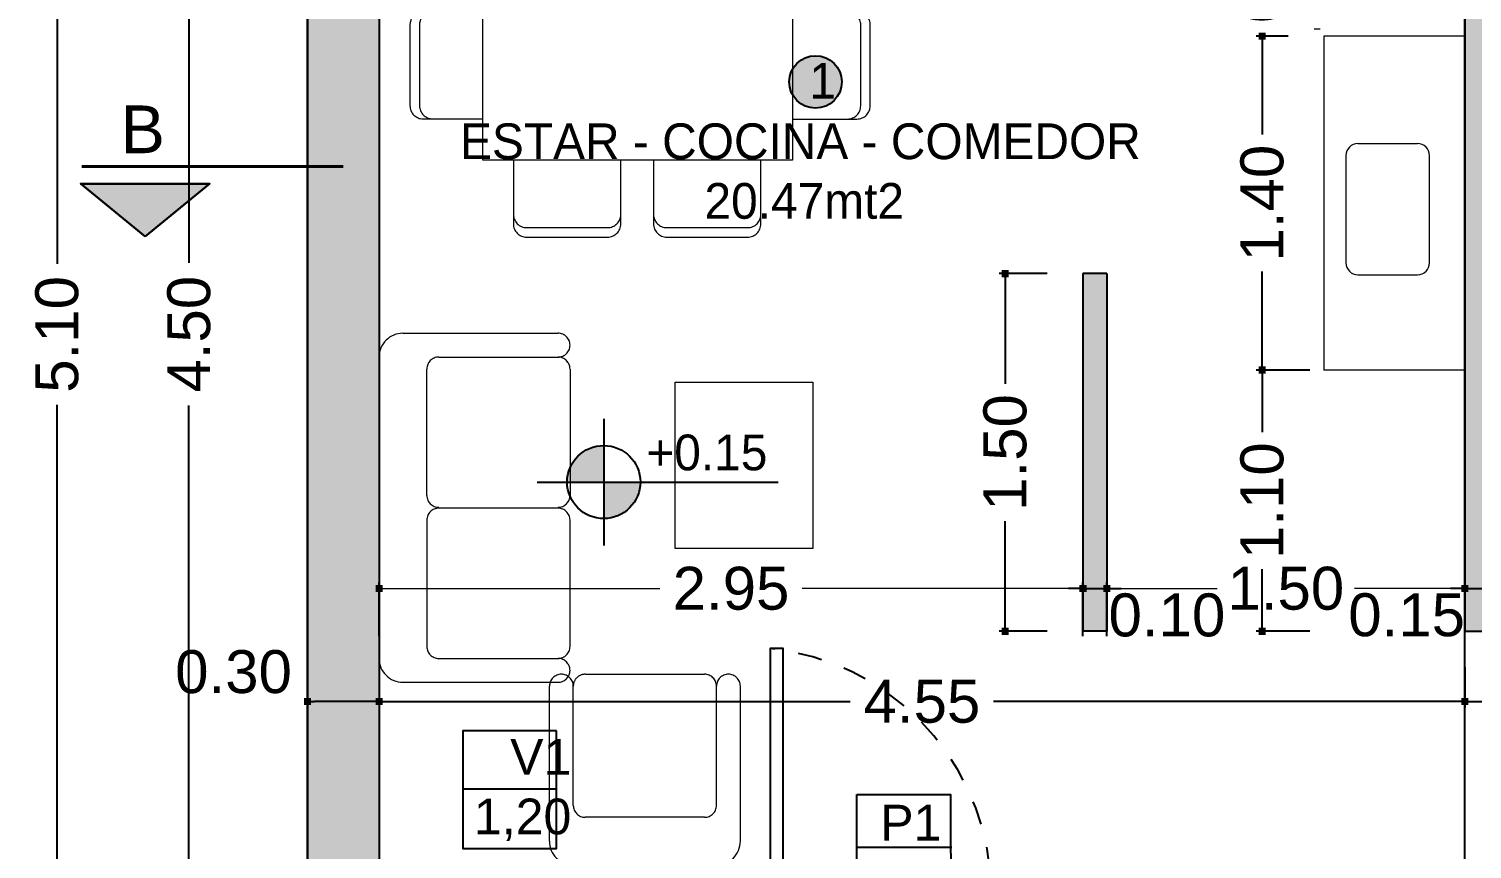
# Model space of a CAD drawing. Header units: millimetres. Extents: x 157 to 449, y 13 to 189.
# Drawn here: x 205.17 to 211.21, y 144.31 to 147.75 of the extents above; entities that cross this region are included whole.
import ezdxf

# ---------------------------------------------------------------- set-up
doc = ezdxf.new("R2010")
doc.units = ezdxf.units.MM
doc.header["$LTSCALE"] = 0.1
doc.header["$MEASUREMENT"] = 0
doc.header["$PDMODE"] = 3
doc.header["$PDSIZE"] = 0.1
for name, pattern in [('ACAD_ISO02W100', [15, 12, -3]), ('ACAD_ISO04W100', [30, 24, -3, 0, -3]), ('DASHED', [0.75, 0.5, -0.25]), ('HIDDEN', [0.375, 0.25, -0.125])]:
    doc.linetypes.add(name, pattern=pattern)
doc.layers.get('DEFPOINTS').update_dxf_attribs({"color": 1})
for name, color, linetype in [('11.Ejes', 1, 'ACAD_ISO04W100'), ('18.Texturas', 8, 'Continuous'), ('5.Carpinterias', 250, 'Continuous'), ('CARP-HOJAS-PUERTAS', 2, 'Continuous'), ('CARP-MARCO-PUERTAS', 2, 'Continuous'), ('Cotas', 1, 'Continuous'), ('HATCH', 10, 'Continuous'), ('MURO', 3, 'Continuous'), ('POLILINEA SUP', 150, 'Continuous'), ('PROYECCIONES', 2, 'HIDDEN')]:
    doc.layers.add(name, color=color, linetype=linetype)
for name, color, linetype, lineweight in [('17.Sombras', 8, 'Continuous', 5), ('ARTEFACTO', 3, 'Continuous', 15), ('MURO BAJO', 4, 'Continuous', 13)]:
    doc.layers.add(name, color=color, linetype=linetype, lineweight=lineweight)
doc.styles.add('ARIAL', font='arial.ttf', dxfattribs={"height": 0.18})
doc.styles.add('Diego', font='arial.ttf')
doc.styles.add('Verdana', font='verdana.ttf')
doc.dimstyles.new('MARQ 100', dxfattribs={"dimscale": 0.1, "dimtxt": 1.75, "dimasz": 0.3, "dimexe": 0.25, "dimexo": 1.5, "dimtad": 0, "dimzin": 1, "dimdsep": 46, "dimtxsty": 'ARIAL', "dimblk": 'BOXFILLED', "dimcen": 2.5, "dimclrd": 8, "dimclre": 8, "dimclrt": 4, "dimazin": 0, "dimtfac": 1, "dimtmove": 2, "dimatfit": 3, "dimldrblk": 'DOTSMALL', "dimfxl": 2, "dimfxlon": 1, "dimlwd": -1, "dimarcsym": 0})

# ---------------------------------------------------------------- blocks, each defined once
blk = doc.blocks.new('_BoxFilled')
at = {"color": 0, "linetype": 'ByBlock', "lineweight": -2}
blk.add_line((-0.5, 0), (-1, 0), dxfattribs=at)
at = {"color": 0, "linetype": 'ByBlock'}
blk.add_solid([(-0.5, 0.5), (0.5, 0.5), (-0.5, -0.5), (0.5, -0.5)], dxfattribs=at)
blk = doc.blocks.new('*D176')
at = {"layer": 'Cotas', "color": 8, "lineweight": -2, "transparency": 16777216}
for p, q in [((206.0371, 148.7193), (205.8121, 148.7193)), ((206.0371, 144.2178), (205.8121, 144.2178))]:
    blk.add_line(p, q, dxfattribs=at)
at = {"layer": 'Cotas', "color": 8, "transparency": 16777216}
for p, q in [((205.8371, 148.6893), (205.8371, 146.7682)), ((205.8371, 144.2478), (205.8371, 146.169))]:
    blk.add_line(p, q, dxfattribs=at)
at = {"layer": 'DEFPOINTS', "color": 0, "transparency": 16777216}
for p in [(205.8371, 148.7193), (207.4875, 148.7193), (207.4834, 144.2178)]:
    blk.add_point(p, dxfattribs=at)
at = {"layer": 'Cotas', "color": 8, "transparency": 16777216, "xscale": 0.03, "yscale": 0.03, "zscale": 0.03}
for p, rotation in [((205.8371, 148.7193), 90), ((205.8371, 144.2178), 270)]:
    blk.add_blockref('_BoxFilled', p, dxfattribs=dict(at, rotation=rotation))
at = {"layer": 'Cotas', "color": 4, "transparency": 16777216, "insert": (205.8371, 146.4686), "char_height": 0.18, "attachment_point": 5, "rotation": 90, "style": 'ARIAL'}
blk.add_mtext('4.50', dxfattribs=at)
blk = doc.blocks.new('_DotSmall')
at = {"color": 0, "linetype": 'ByBlock', "const_width": 0.5}
blk.add_lwpolyline([(-0.0625, 0, 1), (0.0625, 0, 1)], format="xyb", close=True, dxfattribs=at)
blk = doc.blocks.new('*D180')
at = {"layer": 'Cotas', "color": 8, "lineweight": -2, "transparency": 16777216}
for p, q in [((205.4842, 149.0176), (205.2592, 149.0176)), ((205.4842, 143.9177), (205.2592, 143.9177))]:
    blk.add_line(p, q, dxfattribs=at)
at = {"layer": 'Cotas', "color": 8, "transparency": 16777216}
for p, q in [((205.2842, 148.9876), (205.2842, 146.7636)), ((205.2842, 143.9477), (205.2842, 146.1717))]:
    blk.add_line(p, q, dxfattribs=at)
at = {"layer": 'DEFPOINTS', "color": 0, "transparency": 16777216}
for p in [(206.1836, 149.0176), (205.2842, 143.9177), (206.1835, 143.9177)]:
    blk.add_point(p, dxfattribs=at)
at = {"layer": 'Cotas', "color": 8, "transparency": 16777216, "xscale": 0.03, "yscale": 0.03, "zscale": 0.03}
for p, rotation in [((205.2842, 149.0176), 90), ((205.2842, 143.9177), 270)]:
    blk.add_blockref('_BoxFilled', p, dxfattribs=dict(at, rotation=rotation))
at = {"layer": 'Cotas', "color": 4, "transparency": 16777216, "insert": (205.2842, 146.4677), "char_height": 0.18, "attachment_point": 5, "rotation": 90, "style": 'ARIAL'}
blk.add_mtext('5.10', dxfattribs=at)
blk = doc.blocks.new('Nivel Planta')
at = {"layer": 'Cotas'}
h = blk.add_hatch(color=1, dxfattribs=at)
h.paths.add_polyline_path([(509.8507, 209.4131, 0.414214), (509.7327, 209.2951), (509.8507, 209.2951)])
h.paths.add_polyline_path([(509.9687, 209.2951), (509.8507, 209.2951), (509.8507, 209.1771, 0.414214)])
at = {"layer": 'Cotas', "color": 1}
for p, q in [((509.8507, 209.4986), (509.8507, 209.0904)), ((509.6361, 209.2951), (510.4131, 209.2951))]:
    blk.add_line(p, q, dxfattribs=at)
blk.add_circle((509.8507, 209.2951), 0.118, dxfattribs=at)
blk = doc.blocks.new('*D218')
at = {"layer": 'Cotas', "color": 8, "lineweight": -2, "transparency": 16777216}
for p, q in [((210.5344, 146.3184), (210.3094, 146.3184)), ((210.5344, 145.2225), (210.3094, 145.2225))]:
    blk.add_line(p, q, dxfattribs=at)
at = {"layer": 'Cotas', "color": 8, "transparency": 16777216}
for p, q in [((210.3344, 146.2884), (210.3344, 146.058)), ((210.3344, 145.2525), (210.3344, 145.483))]:
    blk.add_line(p, q, dxfattribs=at)
at = {"layer": 'DEFPOINTS', "color": 0, "transparency": 16777216}
for p in [(210.3344, 146.3184), (211.1835, 146.3184), (211.1835, 145.2225)]:
    blk.add_point(p, dxfattribs=at)
at = {"layer": 'Cotas', "color": 8, "transparency": 16777216, "xscale": 0.03, "yscale": 0.03, "zscale": 0.03}
for p, rotation in [((210.3344, 146.3184), 90), ((210.3344, 145.2225), 270)]:
    blk.add_blockref('_BoxFilled', p, dxfattribs=dict(at, rotation=rotation))
at = {"layer": 'Cotas', "color": 4, "transparency": 16777216, "insert": (210.3344, 145.7705), "char_height": 0.18, "attachment_point": 5, "rotation": 90, "style": 'ARIAL'}
blk.add_mtext('1.10', dxfattribs=at)
blk = doc.blocks.new('*D219')
at = {"layer": 'Cotas', "color": 8, "lineweight": -2, "transparency": 16777216}
for p, q in [((210.4435, 147.7184), (210.3094, 147.7184)), ((210.5344, 146.3184), (210.3094, 146.3184))]:
    blk.add_line(p, q, dxfattribs=at)
at = {"layer": 'Cotas', "color": 8, "transparency": 16777216}
for p, q in [((210.3344, 147.6884), (210.3344, 147.3059)), ((210.3344, 146.3484), (210.3344, 146.7309))]:
    blk.add_line(p, q, dxfattribs=at)
at = {"layer": 'DEFPOINTS', "color": 0, "transparency": 16777216}
for p in [(210.3344, 147.7184), (210.5935, 147.7184), (211.1835, 146.3184)]:
    blk.add_point(p, dxfattribs=at)
at = {"layer": 'Cotas', "color": 8, "transparency": 16777216, "xscale": 0.03, "yscale": 0.03, "zscale": 0.03}
for p, rotation in [((210.3344, 147.7184), 90), ((210.3344, 146.3184), 270)]:
    blk.add_blockref('_BoxFilled', p, dxfattribs=dict(at, rotation=rotation))
at = {"layer": 'Cotas', "color": 4, "transparency": 16777216, "insert": (210.3344, 147.0184), "char_height": 0.18, "attachment_point": 5, "rotation": 90, "style": 'ARIAL'}
blk.add_mtext('1.40', dxfattribs=at)
blk = doc.blocks.new('*D220')
at = {"layer": 'Cotas', "color": 8, "transparency": 16777216}
for p, q in [((210.3344, 148.3493), (210.3344, 148.3793)), ((210.3344, 148.3193), (210.3344, 148.3148)), ((210.3344, 147.7184), (210.3344, 147.7229)), ((210.3344, 147.6884), (210.3344, 147.6584))]:
    blk.add_line(p, q, dxfattribs=at)
at = {"layer": 'Cotas', "color": 8, "lineweight": -2, "transparency": 16777216}
for p, q in [((210.4522, 148.3193), (210.3094, 148.3193)), ((210.4435, 147.7184), (210.3094, 147.7184))]:
    blk.add_line(p, q, dxfattribs=at)
at = {"layer": 'DEFPOINTS', "color": 0, "transparency": 16777216}
for p in [(210.3344, 148.3193), (210.6022, 148.3193), (210.5935, 147.7184)]:
    blk.add_point(p, dxfattribs=at)
at = {"layer": 'Cotas', "color": 8, "transparency": 16777216, "xscale": 0.03, "yscale": 0.03, "zscale": 0.03}
for p, rotation in [((210.3344, 148.3193), 270), ((210.3344, 147.7184), 90)]:
    blk.add_blockref('_BoxFilled', p, dxfattribs=dict(at, rotation=rotation))
at = {"layer": 'Cotas', "color": 4, "transparency": 16777216, "insert": (210.3344, 148.0188), "char_height": 0.18, "attachment_point": 5, "rotation": 90, "style": 'ARIAL'}
blk.add_mtext('0.60', dxfattribs=at)
blk = doc.blocks.new('*D224')
at = {"layer": 'Cotas', "color": 8, "lineweight": -2, "transparency": 16777216}
for p, q in [((211.1835, 145.0725), (211.1835, 144.9028)), ((214.0835, 145.0725), (214.0835, 144.9028))]:
    blk.add_line(p, q, dxfattribs=at)
at = {"layer": 'Cotas', "color": 8, "transparency": 16777216}
for p, q in [((211.2135, 144.9278), (213.0729, 144.9278)), ((214.0535, 144.9278), (213.6679, 144.9278))]:
    blk.add_line(p, q, dxfattribs=at)
at = {"layer": 'DEFPOINTS', "color": 0, "transparency": 16777216}
for p in [(211.1835, 145.2225), (214.0835, 145.2225), (211.1835, 144.9278)]:
    blk.add_point(p, dxfattribs=at)
at = {"layer": 'Cotas', "color": 8, "transparency": 16777216, "xscale": 0.03, "yscale": 0.03, "zscale": 0.03, "rotation": 180}
blk.add_blockref('_BoxFilled', (211.1835, 144.9278), dxfattribs=at)
at = {"layer": 'Cotas', "color": 8, "transparency": 16777216, "xscale": 0.03, "yscale": 0.03, "zscale": 0.03}
blk.add_blockref('_BoxFilled', (214.0835, 144.9278), dxfattribs=at)
at = {"layer": 'Cotas', "color": 4, "transparency": 16777216, "insert": (213.3704, 144.9278), "char_height": 0.18, "attachment_point": 5, "style": 'ARIAL'}
blk.add_mtext('2.90', dxfattribs=at)
blk = doc.blocks.new('A$C36FF5D9D')
at = {"linetype": 'ACAD_ISO02W100', "ltscale": 18}
for p, q in [((1.0216, 1.3912, 0.0001), (1.0216, 1.1235, 0.0001)), ((1.4159, 1.4469, 0.0001), (1.0773, 1.4469, 0.0001)), ((1.4159, 1.4069, 0.0001), (1.0773, 1.4069, 0.0001)), ((1.4716, 1.1235, 0.0001), (1.4716, 1.3912, 0.0001)), ((1.6089, 1.3912, 0.0001), (1.6089, 1.1235, 0.0001)), ((2.0032, 1.4469, 0.0001), (1.6646, 1.4469, 0.0001)), ((2.0032, 1.4069, 0.0001), (1.6646, 1.4069, 0.0001)), ((2.0589, 1.1235, 0.0001), (2.0589, 1.3912, 0.0001)), ((0.894, 0.9458, 0.0001), (0.6438, 0.946, 0.0001)), ((2.4615, 0.9456, 0.0001), (2.1909, 0.9457, 0.0001)), ((0.588, 0.8903, 0.0001), (0.5879, 0.5517, 0.0001)), ((0.628, 0.8903, 0.0001), (0.6279, 0.5517, 0.0001)), ((2.477, 0.5513, 0.0001), (2.4772, 0.8899, 0.0001)), ((2.517, 0.5513, 0.0001), (2.5172, 0.8899, 0.0001)), ((0.6435, 0.496, 0.0001), (0.894, 0.4958, 0.0001)), ((2.1909, 0.4957, 0.0001), (2.4613, 0.4956, 0.0001)), ((1.0216, 0.3235, 0.0001), (1.0214, 0.0559, 0.0001)), ((1.4714, 0.0557, 0.0001), (1.4716, 0.3235, 0.0001)), ((1.6088, 0.3235, 0.0001), (1.6087, 0.0559, 0.0001)), ((2.0587, 0.0557, 0.0001), (2.0588, 0.3235, 0.0001)), ((1.0771, 0.0402, 0.0001), (1.4157, 0.04, 0.0001)), ((1.0771, 0.0002, 0.0001), (1.4157, 0, 0.0001)), ((1.6644, 0.0402, 0.0001), (2.003, 0.04, 0.0001)), ((1.6644, 0.0002, 0.0001), (2.003, 0, 0.0001))]:
    blk.add_line(p, q, dxfattribs=at)
at = {"linetype": 'ACAD_ISO02W100', "ltscale": 18, "elevation": 0}
blk.add_lwpolyline([(0.894, 0.3235), (0.894, 1.1235), (2.1909, 1.1235), (2.1909, 0.3235), (0.894, 0.3235)], dxfattribs=at)
at = {"linetype": 'ACAD_ISO02W100', "ltscale": 18}
for centre, start, end in [((1.0773, 1.3912, 0.0001), 90, 180), ((1.0773, 1.3512, 0.0001), 90, 180), ((1.4159, 1.3912, 0.0001), 0, 90), ((1.4159, 1.3512, 0.0001), 0, 90), ((1.6646, 1.3912, 0.0001), 90, 180), ((1.6646, 1.3512, 0.0001), 90, 180), ((2.0032, 1.3912, 0.0001), 0, 90), ((2.0032, 1.3512, 0.0001), 0, 90), ((0.6437, 0.8903, 0.0001), 89.97192, 179.97192), ((0.6837, 0.8902, 0.0001), 89.97192, 179.97192), ((2.4215, 0.8899, 0.0001), 359.97192, 89.97192), ((2.4615, 0.8899, 0.0001), 359.97192, 89.97192), ((0.6436, 0.5517, 0.0001), 179.97192, 269.97192), ((0.6836, 0.5517, 0.0001), 179.97192, 269.97192), ((2.4213, 0.5513, 0.0001), 269.97192, 359.97192), ((2.4613, 0.5513, 0.0001), 269.97192, 359.97192), ((1.0772, 0.0959, 0.0001), 179.97192, 269.97192), ((1.4158, 0.0957, 0.0001), 269.97192, 359.97192), ((1.6644, 0.0959, 0.0001), 179.97192, 269.97192), ((2.003, 0.0957, 0.0001), 269.97192, 359.97192), ((1.0771, 0.0559, 0.0001), 179.97192, 269.97192), ((1.4157, 0.0557, 0.0001), 269.97192, 359.97192), ((1.6644, 0.0559, 0.0001), 179.97192, 269.97192), ((2.003, 0.0557, 0.0001), 269.97192, 359.97192)]:
    blk.add_arc(centre, 0.0557, start, end, dxfattribs=at)
blk = doc.blocks.new('A$C7AD92636')
at = {"linetype": 'ACAD_ISO02W100', "ltscale": 18}
for p, q in [((0.3638, 0.8), (0.1, 0.8)), ((0.3638, 0.8), (1.3638, 0.8)), ((0, 0.7), (0, 0.05)), ((1.4638, 0.7), (1.4638, 0.05)), ((0.1, 0.55), (0.1, 0.05)), ((0.68, 0.6), (0.15, 0.6)), ((0.73, 0.05), (0.73, 0.55)), ((0.7838, 0.6), (1.3138, 0.6)), ((1.3638, 0.55), (1.3638, 0.05)), ((0.15, 0), (0.68, 0)), ((1.3138, 0), (0.7838, 0))]:
    blk.add_line(p, q, dxfattribs=at)
for centre, radius, start, end in [((0.1, 0.7), 0.1, 90, 180), ((1.3638, 0.7), 0.1, 0, 90), ((0.15, 0.55), 0.05, 90, 180), ((0.68, 0.55), 0.05, 0, 90), ((0.7838, 0.55), 0.05, 90, 180), ((1.3138, 0.55), 0.05, 0, 90), ((0.05, 0.05), 0.05, 180, 359.99995), ((0.15, 0.05), 0.05, 180, 270), ((0.68, 0.05), 0.05, 270, 0), ((0.7838, 0.05), 0.05, 180, 270), ((1.3138, 0.05), 0.05, 270, 0), ((1.4138, 0.05), 0.05, 180.00005, 0)]:
    blk.add_arc(centre, radius, start, end, dxfattribs=at)
blk = doc.blocks.new('A$C5F5C0D84')
at = {"linetype": 'ACAD_ISO02W100', "ltscale": 18}
for p, q in [((0.1, 0.8), (0.7, 0.8)), ((0, 0.7), (0, 0.05)), ((0.8, 0.7), (0.8, 0.05)), ((0.1, 0.55), (0.1, 0.05)), ((0.15, 0.6), (0.65, 0.6)), ((0.7, 0.55), (0.7, 0.05)), ((0.65, 0), (0.15, 0))]:
    blk.add_line(p, q, dxfattribs=at)
for centre, radius, start, end in [((0.1, 0.7), 0.1, 90, 180), ((0.7, 0.7), 0.1, 0, 90), ((0.15, 0.55), 0.05, 90, 180), ((0.65, 0.55), 0.05, 0, 90), ((0.05, 0.05), 0.05, 180, 359.99992), ((0.15, 0.05), 0.05, 180, 270), ((0.65, 0.05), 0.05, 270, 0), ((0.75, 0.05), 0.05, 180.00005, 0)]:
    blk.add_arc(centre, radius, start, end, dxfattribs=at)
blk = doc.blocks.new('*D201')
at = {"layer": 'Cotas', "color": 8, "lineweight": -2, "transparency": 16777216}
for p, q in [((206.6338, 145.0906), (206.6338, 144.9028)), ((211.1835, 145.0725), (211.1835, 144.9028))]:
    blk.add_line(p, q, dxfattribs=at)
at = {"layer": 'Cotas', "color": 8, "transparency": 16777216}
for p, q in [((206.6638, 144.9278), (208.6081, 144.9278)), ((211.1535, 144.9278), (209.2092, 144.9278))]:
    blk.add_line(p, q, dxfattribs=at)
at = {"layer": 'DEFPOINTS', "color": 0, "transparency": 16777216}
for p in [(206.6338, 145.2406), (211.1835, 145.2225), (206.6338, 144.9278)]:
    blk.add_point(p, dxfattribs=at)
at = {"layer": 'Cotas', "color": 8, "transparency": 16777216, "xscale": 0.03, "yscale": 0.03, "zscale": 0.03, "rotation": 180}
blk.add_blockref('_BoxFilled', (206.6338, 144.9278), dxfattribs=at)
at = {"layer": 'Cotas', "color": 8, "transparency": 16777216, "xscale": 0.03, "yscale": 0.03, "zscale": 0.03}
blk.add_blockref('_BoxFilled', (211.1835, 144.9278), dxfattribs=at)
at = {"layer": 'Cotas', "color": 4, "transparency": 16777216, "insert": (208.9086, 144.9278), "char_height": 0.18, "attachment_point": 5, "style": 'ARIAL'}
blk.add_mtext('4.55', dxfattribs=at)
blk = doc.blocks.new('*D243')
at = {"layer": 'Cotas', "color": 8, "lineweight": -2, "transparency": 16777216}
for p, q in [((206.6338, 145.0906), (206.6338, 144.9028)), ((206.3336, 144.9278), (206.3336, 144.9028))]:
    blk.add_line(p, q, dxfattribs=at)
at = {"layer": 'Cotas', "color": 8, "transparency": 16777216}
blk.add_line((206.6038, 144.9278), (206.3636, 144.9278), dxfattribs=at)
at = {"layer": 'DEFPOINTS', "color": 0, "transparency": 16777216}
for p in [(206.6338, 145.2406), (206.3336, 144.9282), (206.3336, 144.9278)]:
    blk.add_point(p, dxfattribs=at)
at = {"layer": 'Cotas', "color": 8, "transparency": 16777216, "xscale": 0.03, "yscale": 0.03, "zscale": 0.03, "rotation": 180}
blk.add_blockref('_BoxFilled', (206.3336, 144.9278), dxfattribs=at)
at = {"layer": 'Cotas', "color": 8, "transparency": 16777216, "xscale": 0.03, "yscale": 0.03, "zscale": 0.03}
blk.add_blockref('_BoxFilled', (206.6338, 144.9278), dxfattribs=at)
at = {"layer": 'Cotas', "color": 4, "transparency": 16777216, "insert": (206.0238, 145.0522), "char_height": 0.18, "attachment_point": 5, "style": 'ARIAL'}
blk.add_mtext('0.30', dxfattribs=at)
blk = doc.blocks.new('*D202')
at = {"layer": 'DEFPOINTS', "color": 0, "transparency": 16777216}
for p in [(206.6338, 145.4019), (206.6338, 144.5708), (209.5835, 144.5708)]:
    blk.add_point(p, dxfattribs=at)
at = {"layer": 'MURO BAJO', "color": 8, "lineweight": -2, "transparency": 16777216}
for p, q in [((206.6338, 145.2019), (206.6338, 145.4269)), ((209.5835, 145.2019), (209.5835, 145.4269))]:
    blk.add_line(p, q, dxfattribs=at)
at = {"layer": 'MURO BAJO', "color": 8, "transparency": 16777216}
for p, q in [((206.6638, 145.4019), (207.8102, 145.4019)), ((209.5535, 145.4019), (208.4071, 145.4019))]:
    blk.add_line(p, q, dxfattribs=at)
at = {"layer": 'MURO BAJO', "color": 8, "transparency": 16777216, "xscale": 0.03, "yscale": 0.03, "zscale": 0.03, "rotation": 180}
blk.add_blockref('_BoxFilled', (206.6338, 145.4019), dxfattribs=at)
at = {"layer": 'MURO BAJO', "color": 8, "transparency": 16777216, "xscale": 0.03, "yscale": 0.03, "zscale": 0.03}
blk.add_blockref('_BoxFilled', (209.5835, 145.4019), dxfattribs=at)
at = {"layer": 'MURO BAJO', "color": 4, "transparency": 16777216, "insert": (208.1086, 145.4019), "char_height": 0.18, "attachment_point": 5, "style": 'ARIAL'}
blk.add_mtext('2.95', dxfattribs=at)
blk = doc.blocks.new('*D203')
at = {"layer": 'DEFPOINTS', "color": 0, "transparency": 16777216}
for p in [(211.1835, 145.4019), (209.6835, 144.5708), (211.1835, 144.5708)]:
    blk.add_point(p, dxfattribs=at)
at = {"layer": 'MURO BAJO', "color": 8, "lineweight": -2, "transparency": 16777216}
for p, q in [((209.6835, 145.2019), (209.6835, 145.4269)), ((211.1835, 145.2019), (211.1835, 145.4269))]:
    blk.add_line(p, q, dxfattribs=at)
at = {"layer": 'MURO BAJO', "color": 8, "transparency": 16777216}
for p, q in [((209.7135, 145.4019), (210.146, 145.4019)), ((211.1535, 145.4019), (210.721, 145.4019))]:
    blk.add_line(p, q, dxfattribs=at)
at = {"layer": 'MURO BAJO', "color": 8, "transparency": 16777216, "xscale": 0.03, "yscale": 0.03, "zscale": 0.03, "rotation": 180}
blk.add_blockref('_BoxFilled', (209.6835, 145.4019), dxfattribs=at)
at = {"layer": 'MURO BAJO', "color": 8, "transparency": 16777216, "xscale": 0.03, "yscale": 0.03, "zscale": 0.03}
blk.add_blockref('_BoxFilled', (211.1835, 145.4019), dxfattribs=at)
at = {"layer": 'MURO BAJO', "color": 4, "transparency": 16777216, "insert": (210.4335, 145.4019), "char_height": 0.18, "attachment_point": 5, "style": 'ARIAL'}
blk.add_mtext('1.50', dxfattribs=at)
blk = doc.blocks.new('*D247')
at = {"layer": 'Cotas', "color": 8, "lineweight": -2, "transparency": 16777216}
for p, q in [((209.4335, 146.7225), (209.2324, 146.7225)), ((209.4335, 145.2225), (209.2324, 145.2225))]:
    blk.add_line(p, q, dxfattribs=at)
at = {"layer": 'Cotas', "color": 8, "transparency": 16777216}
for p, q in [((209.2574, 146.6925), (209.2574, 146.26)), ((209.2574, 145.2525), (209.2574, 145.685))]:
    blk.add_line(p, q, dxfattribs=at)
at = {"layer": 'DEFPOINTS', "color": 0, "transparency": 16777216}
for p in [(209.2574, 146.7225), (209.5835, 146.7225), (209.5835, 145.2225)]:
    blk.add_point(p, dxfattribs=at)
at = {"layer": 'Cotas', "color": 8, "transparency": 16777216, "xscale": 0.03, "yscale": 0.03, "zscale": 0.03}
for p, rotation in [((209.2574, 146.7225), 90), ((209.2574, 145.2225), 270)]:
    blk.add_blockref('_BoxFilled', p, dxfattribs=dict(at, rotation=rotation))
at = {"layer": 'Cotas', "color": 4, "transparency": 16777216, "insert": (209.2574, 145.9725), "char_height": 0.18, "attachment_point": 5, "rotation": 90, "style": 'ARIAL'}
blk.add_mtext('1.50', dxfattribs=at)
blk = doc.blocks.new('*D248')
at = {"layer": 'Cotas', "color": 8, "transparency": 16777216}
for p, q in [((209.5535, 145.4019), (209.5235, 145.4019)), ((209.5835, 145.4019), (209.6835, 145.4019)), ((209.7135, 145.4019), (209.7435, 145.4019))]:
    blk.add_line(p, q, dxfattribs=at)
at = {"layer": 'Cotas', "color": 8, "lineweight": -2, "transparency": 16777216}
for p, q in [((209.5835, 145.3725), (209.5835, 145.4269)), ((209.6835, 145.3725), (209.6835, 145.4269))]:
    blk.add_line(p, q, dxfattribs=at)
at = {"layer": 'DEFPOINTS', "color": 0, "transparency": 16777216}
for p in [(209.6835, 145.4019), (209.5835, 145.2225), (209.6835, 145.2225)]:
    blk.add_point(p, dxfattribs=at)
at = {"layer": 'Cotas', "color": 8, "transparency": 16777216, "xscale": 0.03, "yscale": 0.03, "zscale": 0.03}
blk.add_blockref('_BoxFilled', (209.5835, 145.4019), dxfattribs=at)
at = {"layer": 'Cotas', "color": 8, "transparency": 16777216, "xscale": 0.03, "yscale": 0.03, "zscale": 0.03, "rotation": 180}
blk.add_blockref('_BoxFilled', (209.6835, 145.4019), dxfattribs=at)
at = {"layer": 'Cotas', "color": 4, "transparency": 16777216, "insert": (209.9353, 145.29), "char_height": 0.18, "attachment_point": 5, "style": 'ARIAL'}
blk.add_mtext('0.10', dxfattribs=at)
blk = doc.blocks.new('*D249')
at = {"layer": 'Cotas', "color": 8, "transparency": 16777216}
for p, q in [((211.1535, 145.4019), (211.1235, 145.4019)), ((211.1835, 145.4019), (211.3335, 145.4019)), ((211.3635, 145.4019), (211.3935, 145.4019))]:
    blk.add_line(p, q, dxfattribs=at)
at = {"layer": 'Cotas', "color": 8, "lineweight": -2, "transparency": 16777216}
for p, q in [((211.1835, 145.4019), (211.1835, 145.4269)), ((211.3335, 145.4019), (211.3335, 145.4269))]:
    blk.add_line(p, q, dxfattribs=at)
at = {"layer": 'DEFPOINTS', "color": 0, "transparency": 16777216}
for p in [(211.3335, 145.4019), (211.1835, 145.3869), (211.3335, 145.3869)]:
    blk.add_point(p, dxfattribs=at)
at = {"layer": 'Cotas', "color": 8, "transparency": 16777216, "xscale": 0.03, "yscale": 0.03, "zscale": 0.03}
blk.add_blockref('_BoxFilled', (211.1835, 145.4019), dxfattribs=at)
at = {"layer": 'Cotas', "color": 8, "transparency": 16777216, "xscale": 0.03, "yscale": 0.03, "zscale": 0.03, "rotation": 180}
blk.add_blockref('_BoxFilled', (211.3335, 145.4019), dxfattribs=at)
at = {"layer": 'Cotas', "color": 4, "transparency": 16777216, "insert": (210.9399, 145.2907), "char_height": 0.18, "attachment_point": 5, "style": 'ARIAL'}
blk.add_mtext('0.15', dxfattribs=at)
blk = doc.blocks.new('puerta .90')
at = {"layer": 'CARP-HOJAS-PUERTAS'}
blk.add_lwpolyline([(0, 0.0388), (0, 0.0934), (-0.9326, 0.0934), (-0.9326, 0.0388), (0, 0.0388)], dxfattribs=at)
at = {"layer": 'CARP-MARCO-PUERTAS'}
for points in [[(0.0609, 1), (0.0703, 1), (0.0703, 0.9612), (0.0703, 0.9612), (0.0703, 0.9519), (0.0422, 0.9519), (0.0422, 0.9612), (0, 0.9612), (0, 1), (0.0094, 1)], [(0.0609, 0), (0.0703, 0), (0.0703, 0.0388), (0.0703, 0.0388), (0.0703, 0.0481), (0.0422, 0.0481), (0.0422, 0.0388), (0, 0.0388), (0, 0), (0.0094, 0)]]:
    blk.add_lwpolyline(points, dxfattribs=at)
at = {"layer": 'PROYECCIONES', "color": 1, "linetype": 'DASHED', "ltscale": 0.3}
blk.add_arc((0.0959, -0.0683), 1.034, 95.3188, 174.05665, dxfattribs=at)

msp = doc.modelspace()

# ---------------------------------------------------------------- hatches: boundary and pattern name
h = msp.add_hatch(color=1)
h.dxf.hatch_style = 1
h.paths.add_polyline_path([(205.9232, 147.0999), (205.3838, 147.0999), (205.6535, 146.8778)])
at = {"layer": '18.Texturas'}
h = msp.add_hatch(color=256, dxfattribs=at)
h.dxf.hatch_style = 1
edge = h.paths.add_edge_path()
edge.add_arc((208.4626, 147.5266), 0.1101, 0, 360)
at = {"layer": 'Cotas'}
h = msp.add_hatch(dxfattribs=at)
h.set_pattern_fill('ANGLE', color=252)
h.set_pattern_definition([(0, (-3859.516, -1574.1886), (0, 6.985), [5.08, -1.905]), (90, (-3859.516, -1574.1886), (-6.985, 4e-16), [5.08, -1.905])])
h.paths.add_polyline_path([(209.5835, 149.0176), (206.3339, 149.0176), (206.3335, 142.1177), (206.5338, 142.1177), (206.5338, 143.9176), (209.2335, 143.9176), (209.2334, 142.8676), (209.2335, 140.7676), (216.3335, 140.7676), (216.3335, 145.4225), (213.1335, 145.4225), (213.1335, 148.0208), (211.3334, 148.0208), (211.3335, 149.0176), (210.4171, 149.0176), (210.4171, 148.7176), (211.1835, 148.7176), (211.1835, 144.2177), (206.6338, 144.2176), (206.6339, 148.7177), (209.5835, 148.7177)])
h.paths.add_polyline_path([(211.3335, 147.8708), (212.9334, 147.8708), (212.9334, 145.3725), (212.1335, 145.3725), (212.1335, 145.2225), (213.0335, 145.2225), (214.0335, 145.2225), (214.0335, 144.2176), (213.9835, 144.2176), (213.9835, 144.0676), (214.1835, 144.0676), (214.1835, 145.2225), (216.1835, 145.2225), (216.1835, 141.0676), (213.1835, 141.0676), (213.1835, 144.0676), (213.1835, 144.2176), (213.0335, 144.2176), (213.0335, 141.0676), (209.5335, 141.0676), (209.5335, 144.0676), (213.0335, 144.0676), (213.0335, 144.2176), (213.1835, 144.2176), (213.1835, 144.0676), (213.9835, 144.0676), (213.9835, 144.2176), (214.0335, 144.2176), (214.0335, 145.2225), (212.9335, 145.2225), (212.1335, 145.2225), (212.1335, 145.3725), (211.3335, 145.3725)], flags=16)
h.paths.add_polyline_path([(211.3946, 147.0178), (211.7243, 147.0544, -0.32659), (211.9291, 146.937, -0.212509), (211.9291, 146.7388, -0.32659), (211.7243, 146.6213), (211.3946, 146.6579, -0.382162), (211.3501, 146.7076), (211.3501, 146.9681, -0.382162)], flags=0)
h.paths.add_polyline_path([(211.5438, 146.8271, -1), (211.4438, 146.8271, -1)], flags=0)
h.paths.add_polyline_path([(211.4798, 146.4649, -0.400971), (211.518, 146.4249), (211.518, 146.4215, -0.070581), (211.8753, 146.4439, -0.258252), (211.9763, 146.3771, -0.245492), (211.9763, 146.1591, -0.258252), (211.8753, 146.0924, -0.070581), (211.518, 146.1148), (211.518, 146.1114, -0.400971), (211.4798, 146.0714), (211.3614, 146.0666, -0.406523), (211.353, 146.074), (211.353, 146.4623, -0.427581), (211.3614, 146.4703)], flags=0)
h.paths.add_polyline_path([(211.3915, 146.3842), (211.4531, 146.3842, -0.414214), (211.4682, 146.3691), (211.4682, 146.2681), (211.4682, 146.1672, -0.414214), (211.4531, 146.1521), (211.3915, 146.1521, -0.414214), (211.3765, 146.1672), (211.3765, 146.2681), (211.3765, 146.3691, -0.414214)], flags=0)
h.paths.add_polyline_path([(211.7319, 146.397, -0.028516), (211.8713, 146.394, -0.258252), (211.9319, 146.354, -0.245492), (211.9319, 146.1823, -0.258252), (211.8713, 146.1422, -0.028516), (211.7319, 146.1393, -0.297481), (211.6408, 146.2021, -0.197676), (211.6408, 146.3342, -0.297481)], flags=0)
h.paths.add_polyline_path([(211.4025, 145.9245), (211.6454, 145.9592, -0.456412), (211.7596, 145.8602), (211.7596, 145.5765, -0.456412), (211.6454, 145.4775), (211.4025, 145.5122, -0.373238), (211.3596, 145.5617), (211.3596, 145.875, -0.373238)], flags=0)
h.paths.add_polyline_path([(211.4584, 145.7195, -1), (211.4084, 145.7195, -1)], flags=0)
h.paths.add_polyline_path([(209.5335, 143.77), (210.0335, 143.77), (210.0335, 143.2676), (211.5335, 143.2676), (211.5335, 141.8676), (210.0335, 141.8676), (210.0335, 141.3676), (209.5335, 141.3676), (209.5335, 141.8676), (209.5335, 143.2676)], flags=16)
h.paths.add_polyline_path([(214.2035, 145.2025), (216.1635, 145.2025), (216.1635, 144.6825), (214.2035, 144.6825)], flags=0)
h.paths.add_polyline_path([(212.4935, 143.0439), (213.0135, 143.0439), (213.0135, 141.0839), (212.4935, 141.0839)], flags=0)
h.paths.add_polyline_path([(213.1934, 143.079), (214.0934, 143.079), (214.0934, 141.579), (214.5934, 141.579), (214.5934, 141.079), (214.0934, 141.079), (213.1934, 141.079)], flags=0)
h.paths.add_polyline_path([(215.2683, 143.079), (216.1683, 143.079), (216.1683, 141.079), (215.2683, 141.079), (214.7683, 141.079), (214.7683, 141.579), (215.2683, 141.579)], flags=0)
at = {"layer": 'HATCH', "linetype": 'Continuous'}
h = msp.add_hatch(color=256, dxfattribs=at)
h.dxf.hatch_style = 1
h.paths.add_polyline_path([(207.4338, 149.0176), (206.3339, 149.0176), (206.3338, 142.1177), (206.5338, 142.1177), (206.5338, 143.9177), (206.6338, 143.9177), (206.6339, 148.7176), (207.4338, 148.7176)])
h.paths.add_polyline_path([(209.4833, 148.7176), (209.4833, 149.0172), (208.6338, 149.0176), (208.6338, 148.7176)])
h.paths.add_polyline_path([(208.2332, 143.9177), (208.2335, 144.2176), (207.8338, 144.2176), (207.8338, 143.9177)])
at = {"layer": 'HATCH'}
h = msp.add_hatch(color=256, dxfattribs=at)
h.dxf.hatch_style = 1
h.paths.add_polyline_path([(209.6835, 146.7225), (209.5835, 146.7225), (209.5835, 145.2225), (209.6835, 145.2225)])
h.paths.add_polyline_path([(211.3335, 147.8708), (211.7334, 147.8708), (211.7334, 148.0208), (211.3335, 148.0208), (211.3334, 148.0208), (211.3335, 149.0176), (210.4833, 149.0168), (210.4833, 148.7176), (211.1835, 148.7176), (211.1835, 148.7176), (211.1835, 145.2225), (212.0335, 145.2225), (212.0335, 145.3725), (211.3335, 145.3725)])
h.paths.add_polyline_path([(213.1334, 148.0208), (212.9334, 148.0208), (212.9335, 145.2225), (214.0835, 145.2225), (214.0835, 144.2176), (214.0835, 144.0676), (214.2335, 144.0676), (214.2335, 145.2225), (216.1835, 145.2225), (216.1835, 141.0676), (215.2835, 141.0676), (215.2835, 140.7676), (216.3335, 140.7676), (216.3335, 145.4225), (213.1335, 145.4225)])
h.paths.add_polyline_path([(216.4835, 145.4225), (216.3335, 145.4225), (216.3335, 140.7676), (216.4835, 140.7676)])

# ---------------------------------------------------------------- linework, layer by layer
at = {"color": 1, "lineweight": 40}
msp.add_line((206.4839, 147.1722), (205.3875, 147.1722), dxfattribs=at)
at = {"color": 1, "lineweight": 30}
msp.add_lwpolyline([(205.6535, 146.8778), (205.3838, 147.0999), (205.9232, 147.0999)], close=True, dxfattribs=at)
msp.add_circle((208.4626, 147.5266), 0.1101)
at = {"layer": '11.Ejes', "ltscale": 12}
msp.add_lwpolyline([(206.3335, 150.3624), (206.3335, 137.0938)], dxfattribs=at)
at = {"layer": '17.Sombras', "linetype": 'ACAD_ISO02W100', "ltscale": 18}
msp.add_lwpolyline([(207.8747, 146.2677), (208.4515, 146.2677), (208.4515, 145.57), (207.8747, 145.57)], close=True, dxfattribs=at)
at = {"layer": '5.Carpinterias', "ltscale": 0.02}
for p, q in [((207.3775, 144.5608), (206.9845, 144.5608)), ((208.6406, 144.3169), (209.0335, 144.3169))]:
    msp.add_line(p, q, dxfattribs=at)
at = {"layer": '5.Carpinterias'}
for p, q in [((207.3775, 144.5608), (206.9845, 144.5608)), ((208.6406, 144.3169), (209.0335, 144.3169))]:
    msp.add_line(p, q, dxfattribs=at)
for points in [[(207.3775, 144.8053), (206.9845, 144.8053), (206.9843, 144.3114), (207.3775, 144.3114)], [(208.6359, 144.538), (209.0288, 144.538), (209.0291, 144.0441), (208.6359, 144.0441)]]:
    msp.add_lwpolyline(points, close=True, dxfattribs=at)
at = {"layer": 'ARTEFACTO'}
for p, q in [((210.5522, 147.7493), (210.5772, 147.7493)), ((210.5935, 147.7184), (210.5935, 146.3184)), ((211.1835, 147.7184), (210.5935, 147.7184)), ((210.6857, 147.2179), (210.6857, 146.7679)), ((210.7357, 147.2679), (210.9857, 147.2679)), ((211.0357, 146.7679), (211.0357, 147.2179)), ((210.7357, 146.7179), (210.9857, 146.7179)), ((211.1835, 146.3184), (210.5935, 146.3184))]:
    msp.add_line(p, q, dxfattribs=at)
for centre, start, end in [((210.7357, 147.2179), 90, 180), ((210.9857, 147.2179), 360, 90), ((210.7357, 146.7679), 180, 270), ((210.9857, 146.7679), 270, 0)]:
    msp.add_arc(centre, 0.05, start, end, dxfattribs=at)
at = {"layer": 'MURO'}
for p, q in [((206.3339, 149.0176), (206.3338, 142.1177)), ((206.6339, 148.7176), (206.6338, 143.9177)), ((209.6835, 146.7225), (209.5835, 146.7225)), ((209.6835, 145.2225), (209.5835, 145.2225))]:
    msp.add_line(p, q, dxfattribs=at)
at = {"layer": 'MURO', "ltscale": 0.5}
for p, q in [((211.1835, 148.7176), (211.1835, 145.2225)), ((209.5835, 146.7225), (209.5835, 145.2225)), ((209.6835, 146.7225), (209.6835, 145.2225)), ((211.1835, 145.2225), (212.0335, 145.2225))]:
    msp.add_line(p, q, dxfattribs=at)
at = {"layer": 'POLILINEA SUP', "ltscale": 0.5}
msp.add_lwpolyline([(206.3335, 149.0176), (211.3335, 149.0176), (211.3335, 149.0176), (213.1335, 148.0208), (213.1335, 145.4225), (216.3335, 145.4225), (216.3335, 140.7676), (209.2335, 140.7676), (209.2334, 142.8676), (209.2334, 142.8676), (206.5338, 143.9176), (206.5338, 143.9176), (206.5338, 142.1177), (206.3335, 142.1177), (206.3339, 149.0176)], dxfattribs=at)
at = {"layer": 'POLILINEA SUP'}
for points in [[(206.6338, 144.2176), (211.1835, 144.2177), (211.1835, 148.7176), (206.6339, 148.7177)], [(211.1835, 148.7176), (206.6338, 148.7176), (206.6338, 144.2176), (211.1835, 144.2176)], [(211.1835, 145.2225), (214.0835, 145.2225), (214.0835, 144.2176), (211.1835, 144.2176)]]:
    msp.add_lwpolyline(points, close=True, dxfattribs=at)

# ---------------------------------------------------------------- block references
at = {"xscale": 1.3, "yscale": 1.3, "zscale": 1.3}
msp.add_blockref('Nivel Planta', (-455.2307, -126.2352), dxfattribs=at)
at = {"layer": '17.Sombras', "linetype": 'ACAD_ISO02W100', "ltscale": 18}
msp.add_blockref('A$C36FF5D9D', (206.1751, 146.8754), dxfattribs=at)
for name, p, rotation in [('A$C7AD92636', (207.4338, 145.0088), 90), ('A$C5F5C0D84', (208.1476, 145.0423), 180)]:
    msp.add_blockref(name, p, dxfattribs=dict(at, rotation=rotation))
at = {"layer": 'CARP-HOJAS-PUERTAS', "color": 2, "rotation": 270}
msp.add_blockref('puerta .90', (208.2335, 144.2176), dxfattribs=at)

# ---------------------------------------------------------------- texts
at = {"color": 2, "insert": (206.7114, 147.6064), "char_height": 0.15, "attachment_point": 1}
msp.add_mtext_dynamic_manual_height_columns('\\pi1.725,t2.025;1', width=3.5, gutter_width=12.5, heights=[0], dxfattribs=at)
at = {"color": 2, "ltscale": 0.01, "insert": (205.7365, 147.4278), "char_height": 0.2, "width": 4.002208, "attachment_point": 3, "style": 'Diego'}
msp.add_mtext('B', dxfattribs=at)
at = {"color": 2, "char_height": 0.15}
for s, insert, width, attachment_point in [('ESTAR - COCINA - COMEDOR\\P\\pi1.02437;20.47mt2', (206.9729, 147.3527), 3.073737, 1), ('+0.15', (208.261, 146.0477), 1.302589, 3)]:
    msp.add_mtext(s, dxfattribs=dict(at, insert=insert, width=width, attachment_point=attachment_point))
at = {"layer": '5.Carpinterias', "ltscale": 0.02, "char_height": 0.15, "width": 0.511515, "style": 'Verdana'}
for s, insert, attachment_point, rotation in [('{\\fArial|b0|i0|c0|p34;V1\\P1,20}', (207.4393, 144.557), 6, 359.99928), ('\\pi0.15492;{\\fArial|b0|i0|c0|p34;P1\\P\\pi0.0612;0,90}', (208.579, 144.2811), 4, 0.00072)]:
    msp.add_mtext(s, dxfattribs=dict(at, insert=insert, attachment_point=attachment_point, rotation=rotation))

# ---------------------------------------------------------------- dimensions: what is measured, and where the dimension line sits
at = {"layer": 'Cotas'}
for base, p1, p2, picture, middle in [((205.2842, 143.9177), (206.1836, 149.0176), (206.1835, 143.9177), '*D180', (205.2842, 146.4677)), ((205.8371, 148.7193), (207.4834, 144.2178), (207.4875, 148.7193), '*D176', (205.8371, 146.4686)), ((210.3344, 148.3193), (210.5935, 147.7184), (210.6022, 148.3193), '*D220', (210.3344, 148.0188)), ((210.3344, 147.7184), (211.1835, 146.3184), (210.5935, 147.7184), '*D219', (210.3344, 147.0184)), ((209.2574, 146.7225), (209.5835, 145.2225), (209.5835, 146.7225), '*D247', (209.2574, 145.9725)), ((210.3344, 146.3184), (211.1835, 145.2225), (211.1835, 146.3184), '*D218', (210.3344, 145.7705))]:
    dim = msp.add_linear_dim(base=base, p1=p1, p2=p2, angle=90, dimstyle='MARQ 100', dxfattribs=at)
    dim.commit()
    dim.dimension.update_dxf_attribs({"geometry": picture, "text_midpoint": middle})
for base, p1, p2, picture, middle in [((209.6835, 145.4019), (209.5835, 145.2225), (209.6835, 145.2225), '*D248', (209.9353, 145.29)), ((211.3335, 145.4019), (211.1835, 145.3869), (211.3335, 145.3869), '*D249', (210.9399, 145.2907)), ((206.3336, 144.9278), (206.6338, 145.2406), (206.3336, 144.9282), '*D243', (206.0238, 145.0522)), ((211.1835, 144.9278), (214.0835, 145.2225), (211.1835, 145.2225), '*D224', (213.3704, 144.9278))]:
    dim = msp.add_linear_dim(base=base, p1=p1, p2=p2, dimstyle='MARQ 100', dxfattribs=at)
    dim.commit()
    dim.dimension.update_dxf_attribs({"geometry": picture, "text_midpoint": middle, "dimtype": 160})
dim = msp.add_linear_dim(base=(206.6338, 144.9278), p1=(211.1835, 145.2225), p2=(206.6338, 145.2406), dimstyle='MARQ 100', dxfattribs=at)
dim.commit()
dim.dimension.update_dxf_attribs({"geometry": '*D201', "text_midpoint": (208.9086, 144.9278)})
at = {"layer": 'MURO BAJO'}
for base, p1, p2, picture, middle in [((206.6338, 145.4019), (209.5835, 144.5708), (206.6338, 144.5708), '*D202', (208.1086, 145.4019)), ((211.1835, 145.4019), (209.6835, 144.5708), (211.1835, 144.5708), '*D203', (210.4335, 145.4019))]:
    dim = msp.add_linear_dim(base=base, p1=p1, p2=p2, dimstyle='MARQ 100', dxfattribs=at)
    dim.commit()
    dim.dimension.update_dxf_attribs({"geometry": picture, "text_midpoint": middle})

doc.saveas('drawing.dxf')
